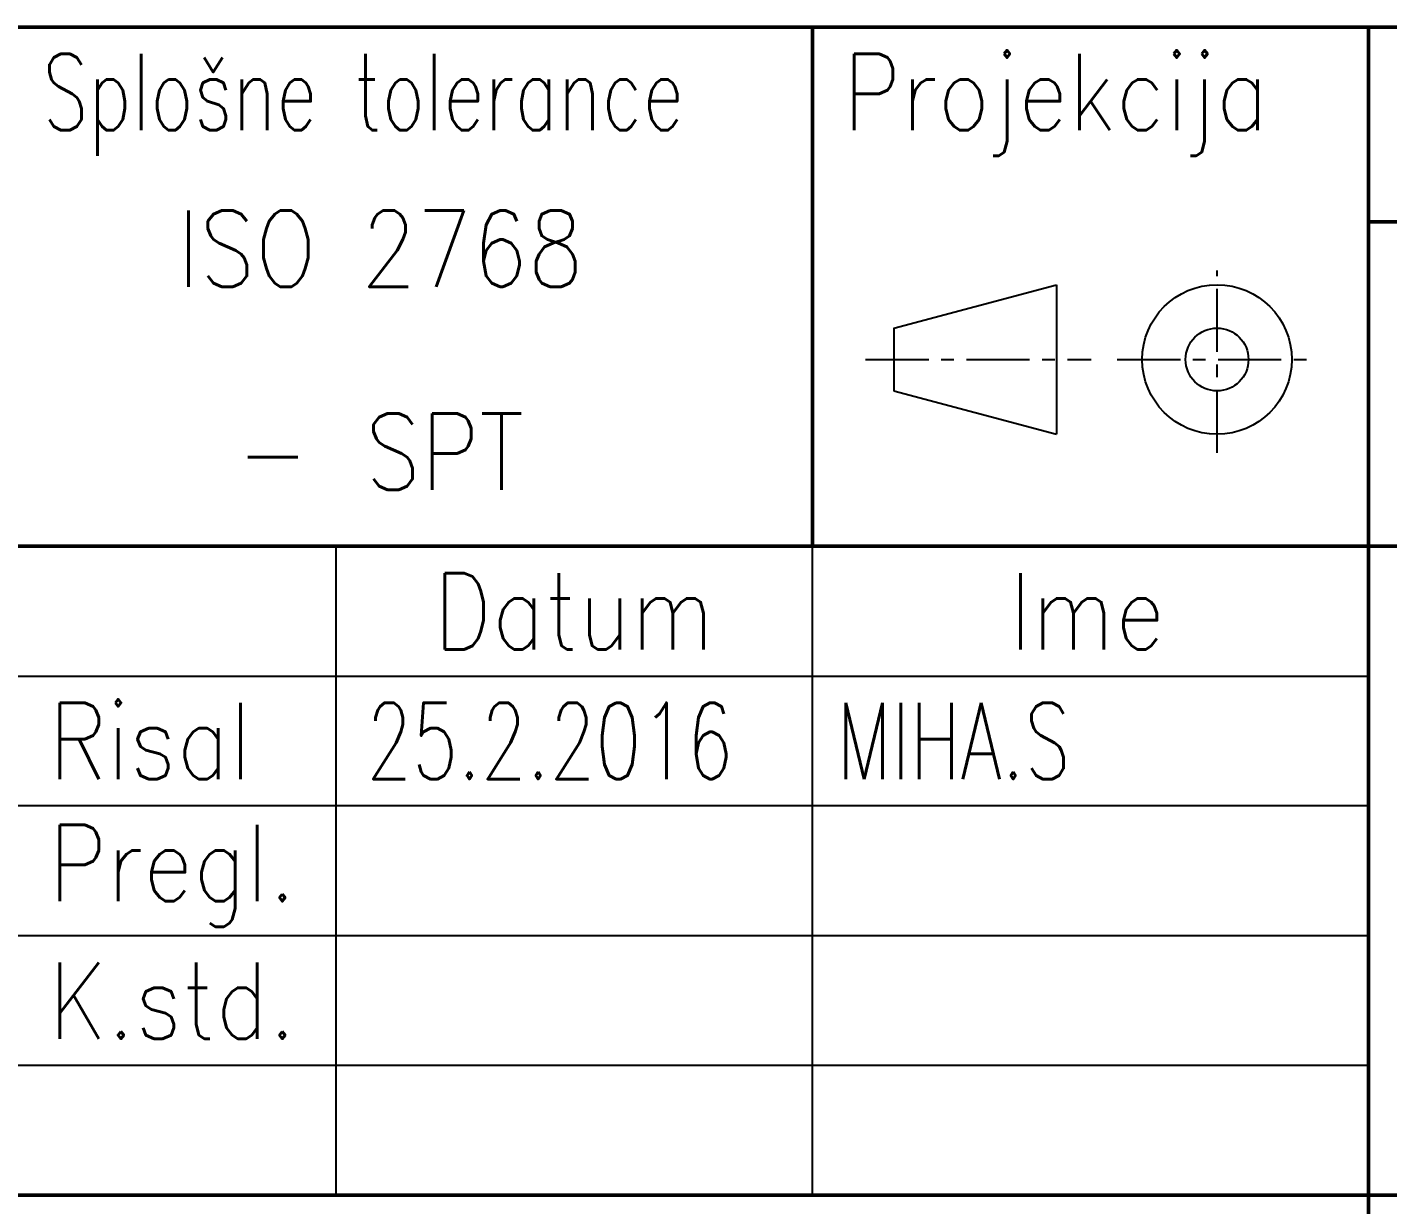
# Model space of a CAD drawing. Header units: millimetres. Extents: x 4633 to 6355, y 330 to 1560.
# Drawn here: x 5942.9 to 6076.6, y 395.1 to 510.8 of the extents above; entities that cross this region are included whole.
import ezdxf
from ezdxf.enums import TextEntityAlignment as Align

# ---------------------------------------------------------------- set-up
doc = ezdxf.new("R2010")
doc.units = ezdxf.units.MM
doc.header["$MEASUREMENT"] = 0
doc.linetypes.add('CENTER', pattern=[2, 1.25, -0.25, 0.25, -0.25])
doc.layers.add('05', color=1, linetype='Continuous')
doc.layers.add('7', color=4, linetype='CENTER')
for name, color, linetype, lineweight in [('Crta_025', 5, 'Continuous', 25), ('Crta_035', 3, 'Continuous', 35), ('Crta_05', 1, 'Continuous', 50)]:
    doc.layers.add(name, color=color, linetype=linetype, lineweight=lineweight)
doc.styles.add('TEHN_25', font='romans.shx', dxfattribs={"width": 0.85, "height": 2.5})

# ---------------------------------------------------------------- blocks, each defined once
blk = doc.blocks.new('PM_ZNAK')
at = {"layer": '05'}
for p, q in [((0, 0.623), (3.224, 1.482)), ((3.224, 1.482), (3.224, -1.482)), ((0, 0.623), (0, -0.623)), ((0, -0.623), (3.224, -1.482))]:
    blk.add_line(p, q, dxfattribs=at)
for radius in [1.482, 0.623]:
    blk.add_circle((6.405, 0), radius, dxfattribs=at)
at = {"layer": '7'}
for p, q in [((6.405, -1.85), (6.405, 1.762)), ((-0.559, 0), (3.912, 0)), ((4.428, 0), (8.383, 0))]:
    blk.add_line(p, q, dxfattribs=at)

msp = doc.modelspace()

# ---------------------------------------------------------------- linework, layer by layer
at = {"layer": 'Crta_025'}
for p, q in [((5973.2439, 459.76815), (5973.2439, 396.01815)), ((6020.0439, 396.01815), (6020.0439, 459.76815)), ((5778.2439, 447.01815), (6074.6439, 447.01815)), ((6074.6439, 434.26815), (5778.2439, 434.26815)), ((5778.2439, 421.51815), (6074.6439, 421.51815)), ((6074.6439, 408.76815), (5778.2439, 408.76815))]:
    msp.add_line(p, q, dxfattribs=at)
at = {"layer": 'Crta_05'}
for p, q in [((5778.2439, 510.76815), (6339.8439, 510.76815)), ((6020.0439, 510.76815), (6020.0439, 459.76815)), ((6074.6439, 510.76815), (6074.6439, 345.01815)), ((6074.6439, 491.64315), (6339.8439, 491.64315)), ((5778.2439, 459.76815), (6339.8439, 459.76815)), ((5942.0439, 396.01815), (6339.8439, 396.01815))]:
    msp.add_line(p, q, dxfattribs=at)

# ---------------------------------------------------------------- block references
at = {"layer": '05', "color": 7, "xscale": 4.955720161467938, "yscale": 4.955720161467938, "zscale": 4.955720161467938}
msp.add_blockref('PM_ZNAK', (6028.04418, 478.11918), dxfattribs=at)

# ---------------------------------------------------------------- texts
at = {"layer": 'Crta_025', "style": 'TEHN_25'}
for s, width, p in [('Splošne tolerance', 0.7, (5944.4439, 500.64315)), ('Projekcija', 0.85, (6023.0439, 500.64315)), ('Risal', 0.85, (5945.0439, 436.89315)), ('Pregl.', 0.85, (5945.0439, 424.89315)), ('K.std.', 0.85, (5945.0439, 411.39315))]:
    msp.add_text(s, height=7.5, dxfattribs=dict(at, width=width)).set_placement(p)
at = {"layer": 'Crta_025', "style": 'TEHN_25', "width": 0.85}
for s, p in [('Datum', (5996.6439, 449.64315)), ('Ime', (6047.0439, 449.64315))]:
    msp.add_text(s, height=7.5, dxfattribs=at).set_placement(p, align=Align.CENTER)
at = {"layer": 'Crta_035', "style": 'TEHN_25', "width": 0.85}
for s, p in [('ISO 2768', (5957.68618, 485.26815)), ('- ', (5963.51945, 465.31815))]:
    msp.add_text(s, height=7.5, dxfattribs=at).set_placement(p)
at = {"layer": 'Crta_035', "style": 'TEHN_25'}
for tag, p, s, width in [('SPT', (5976.14633, 465.31815), 'm K', 0.85), ('25.2.2016', (5976.2439, 436.89315), '2011.2.13', 0.7), ('MIHA.S', (6022.4439, 436.89315), '', 0.7)]:
    msp.add_attdef(tag, p, s, height=7.5, dxfattribs=dict(at, width=width))

doc.saveas('drawing.dxf')
